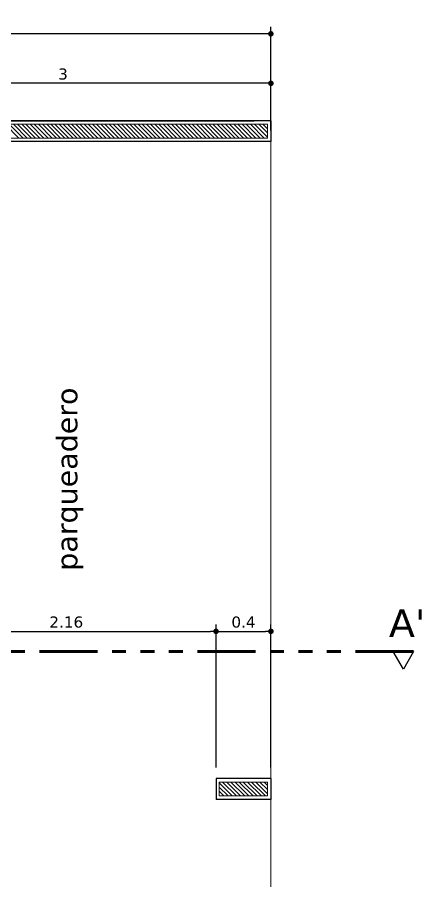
# Model space of a CAD drawing. Header units: millimetres. Extents: x -106 to 2534, y 21 to 2786.
# Drawn here: x 1238.65 to 1241.57, y 1365.22 to 1371.45 of the extents above; entities that cross this region are included whole.
import ezdxf

# ---------------------------------------------------------------- set-up
doc = ezdxf.new("R2010")
doc.units = ezdxf.units.MM
doc.linetypes.add('ACAD_ISO14W100', pattern=[24, 12, -3, 0, -3, 0, -3, 0, -3])
for name, color, linetype, lineweight in [('achurado', 142, 'Continuous', 9), ('cotas 02', 132, 'Continuous', 13), ('L. corte', 106, 'ACAD_ISO14W100', 80), ('muros', 20, 'Continuous', 30), ('pollo', 91, 'Continuous', 20), ('textos', 116, 'Continuous', 40)]:
    doc.layers.add(name, color=color, linetype=linetype, lineweight=lineweight)
doc.styles.get("Standard").update_dxf_attribs({"font": 'verdana.ttf'})
doc.dimstyles.new('cota 1.50', dxfattribs={"dimtxt": 0.08, "dimasz": 0.04, "dimexe": 0.05, "dimexo": 0.08, "dimgap": 0.025, "dimtad": 1, "dimdsep": 46, "dimtxsty": 'Standard', "dimblk": 'DOT', "dimcen": 2.5, "dimadec": 0, "dimazin": 0, "dimtm": 1e-09, "dimtfac": 1, "dimtmove": 0, "dimatfit": 3, "dimfxl": 1, "dimarcsym": 0})

# ---------------------------------------------------------------- blocks, each defined once
blk = doc.blocks.new('_Dot')
at = {"color": 0, "linetype": 'ByBlock', "lineweight": -2}
blk.add_line((-0.5, 0), (-1, 0), dxfattribs=at)
at = {"color": 0, "linetype": 'ByBlock', "const_width": 0.5}
blk.add_lwpolyline([(-0.25, 0, 1), (0.25, 0, 1)], format="xyb", close=True, dxfattribs=at)
blk = doc.blocks.new('*D166')
at = {"layer": 'cotas 02', "color": 0, "lineweight": -2, "transparency": 16777216}
for p, q in [((1237.4805, 1370.6333), (1237.4805, 1371.0234)), ((1240.4405, 1370.9734), (1237.5205, 1370.9734)), ((1240.4805, 1370.6333), (1240.4805, 1371.0234))]:
    blk.add_line(p, q, dxfattribs=at)
at = {"layer": 'Defpoints', "color": 0, "transparency": 16777216}
for p in [(1237.4805, 1370.9734), (1237.4805, 1370.5533), (1240.4805, 1370.5533)]:
    blk.add_point(p, dxfattribs=at)
at = {"layer": 'cotas 02', "color": 0, "lineweight": -2, "transparency": 16777216, "xscale": 0.03999999999999999, "yscale": 0.03999999999999999, "zscale": 0.03999999999999999, "rotation": 180}
blk.add_blockref('_Dot', (1237.4805, 1370.9734), dxfattribs=at)
at = {"layer": 'cotas 02', "color": 0, "lineweight": -2, "transparency": 16777216, "xscale": 0.03999999999999999, "yscale": 0.03999999999999999, "zscale": 0.03999999999999999}
blk.add_blockref('_Dot', (1240.4805, 1370.9734), dxfattribs=at)
at = {"layer": 'cotas 02', "color": 0, "transparency": 16777216, "insert": (1238.9805, 1371.04), "char_height": 0.08, "attachment_point": 5}
blk.add_mtext('3', dxfattribs=at)
blk = doc.blocks.new('*D180')
at = {"layer": 'cotas 02', "color": 0, "lineweight": -2, "transparency": 16777216}
for p, q in [((1237.9233, 1366.1145), (1237.9233, 1367.0675)), ((1240.0847, 1366.0345), (1240.0847, 1367.0675)), ((1237.9633, 1367.0175), (1240.0447, 1367.0175))]:
    blk.add_line(p, q, dxfattribs=at)
at = {"layer": 'Defpoints', "color": 0, "transparency": 16777216}
for p in [(1240.0847, 1367.0175), (1237.9233, 1366.0345), (1240.0847, 1365.9545)]:
    blk.add_point(p, dxfattribs=at)
at = {"layer": 'cotas 02', "color": 0, "lineweight": -2, "transparency": 16777216, "xscale": 0.03999999999999999, "yscale": 0.03999999999999999, "zscale": 0.03999999999999999, "rotation": 180}
blk.add_blockref('_Dot', (1237.9233, 1367.0175), dxfattribs=at)
at = {"layer": 'cotas 02', "color": 0, "lineweight": -2, "transparency": 16777216, "xscale": 0.03999999999999999, "yscale": 0.03999999999999999, "zscale": 0.03999999999999999}
blk.add_blockref('_Dot', (1240.0847, 1367.0175), dxfattribs=at)
at = {"layer": 'cotas 02', "color": 0, "transparency": 16777216, "insert": (1239.004, 1367.0841), "char_height": 0.08, "attachment_point": 5}
blk.add_mtext('2.16', dxfattribs=at)
blk = doc.blocks.new('*D181')
at = {"layer": 'cotas 02', "color": 0, "lineweight": -2, "transparency": 16777216}
for p, q in [((1240.0847, 1366.0345), (1240.0847, 1367.0675)), ((1240.4805, 1366.0345), (1240.4805, 1367.0675)), ((1240.1247, 1367.0175), (1240.4405, 1367.0175))]:
    blk.add_line(p, q, dxfattribs=at)
at = {"layer": 'Defpoints', "color": 0, "transparency": 16777216}
for p in [(1240.4805, 1367.0175), (1240.0847, 1365.9545), (1240.4805, 1365.9545)]:
    blk.add_point(p, dxfattribs=at)
at = {"layer": 'cotas 02', "color": 0, "lineweight": -2, "transparency": 16777216, "xscale": 0.03999999999999999, "yscale": 0.03999999999999999, "zscale": 0.03999999999999999, "rotation": 180}
blk.add_blockref('_Dot', (1240.0847, 1367.0175), dxfattribs=at)
at = {"layer": 'cotas 02', "color": 0, "lineweight": -2, "transparency": 16777216, "xscale": 0.03999999999999999, "yscale": 0.03999999999999999, "zscale": 0.03999999999999999}
blk.add_blockref('_Dot', (1240.4805, 1367.0175), dxfattribs=at)
at = {"layer": 'cotas 02', "color": 0, "transparency": 16777216, "insert": (1240.2826, 1367.0841), "char_height": 0.08, "attachment_point": 5}
blk.add_mtext('0.4', dxfattribs=at)
blk = doc.blocks.new('*D231')
at = {"layer": 'cotas 02', "color": 0, "lineweight": -2, "transparency": 16777216}
for p, q in [((1226.2005, 1370.7833), (1226.2005, 1371.3809)), ((1240.4805, 1370.7833), (1240.4805, 1371.3809)), ((1240.4405, 1371.3309), (1226.2405, 1371.3309))]:
    blk.add_line(p, q, dxfattribs=at)
at = {"layer": 'Defpoints', "color": 0, "transparency": 16777216}
for p in [(1226.2005, 1371.3309), (1226.2005, 1370.7033), (1240.4805, 1370.7033)]:
    blk.add_point(p, dxfattribs=at)
at = {"layer": 'cotas 02', "color": 0, "lineweight": -2, "transparency": 16777216, "xscale": 0.03999999999999999, "yscale": 0.03999999999999999, "zscale": 0.03999999999999999, "rotation": 180}
blk.add_blockref('_Dot', (1226.2005, 1371.3309), dxfattribs=at)
at = {"layer": 'cotas 02', "color": 0, "lineweight": -2, "transparency": 16777216, "xscale": 0.03999999999999999, "yscale": 0.03999999999999999, "zscale": 0.03999999999999999}
blk.add_blockref('_Dot', (1240.4805, 1371.3309), dxfattribs=at)
at = {"layer": 'cotas 02', "color": 0, "transparency": 16777216, "insert": (1233.3405, 1371.3977), "char_height": 0.08, "attachment_point": 5}
blk.add_mtext('14.28', dxfattribs=at)

msp = doc.modelspace()

# ---------------------------------------------------------------- hatches: boundary and pattern name
at = {"layer": 'achurado'}
h = msp.add_hatch(dxfattribs=at)
h.set_pattern_fill('JIS_WOOD', color=256, scale=0.03, angle=-90, style=0)
h.set_pattern_definition([(315, (-144.502835, 2596.903817), (0.01499999997, 0.01499999997), [])])
h.paths.add_polyline_path([(1240.1076, 1365.9295), (1240.1076, 1365.8295), (1240.4555, 1365.8295), (1240.4555, 1365.9295)])

# ---------------------------------------------------------------- linework, layer by layer
msp.add_lwpolyline([(1241.4367, 1366.7443), (1241.3635, 1366.8712), (1241.51, 1366.8712)], close=True)
for p, q in [((1240.4555, 1370.6783), (1226.2255, 1370.6783)), ((1238.5627, 1370.6783), (1238.6627, 1370.5783)), ((1238.5927, 1370.6783), (1238.6927, 1370.5783)), ((1238.6227, 1370.6783), (1238.7227, 1370.5783)), ((1238.6527, 1370.6783), (1238.7527, 1370.5783)), ((1238.6827, 1370.6783), (1238.7827, 1370.5783)), ((1238.7127, 1370.6783), (1238.8127, 1370.5783)), ((1238.7427, 1370.6783), (1238.8427, 1370.5783)), ((1238.7727, 1370.6783), (1238.8727, 1370.5783)), ((1238.8027, 1370.6783), (1238.9027, 1370.5783)), ((1238.8327, 1370.6783), (1238.9327, 1370.5783)), ((1238.8627, 1370.6783), (1238.9627, 1370.5783)), ((1238.8927, 1370.6783), (1238.9927, 1370.5783)), ((1238.9227, 1370.6783), (1239.0227, 1370.5783)), ((1238.9527, 1370.6783), (1239.0527, 1370.5783)), ((1238.9827, 1370.6783), (1239.0827, 1370.5783)), ((1239.0127, 1370.6783), (1239.1127, 1370.5783)), ((1239.0427, 1370.6783), (1239.1427, 1370.5783)), ((1239.0727, 1370.6783), (1239.1727, 1370.5783)), ((1239.1027, 1370.6783), (1239.2027, 1370.5783)), ((1239.1327, 1370.6783), (1239.2327, 1370.5783)), ((1239.1627, 1370.6783), (1239.2627, 1370.5783)), ((1239.1927, 1370.6783), (1239.2927, 1370.5783)), ((1239.2227, 1370.6783), (1239.3227, 1370.5783)), ((1239.2527, 1370.6783), (1239.3527, 1370.5783)), ((1239.2827, 1370.6783), (1239.3827, 1370.5783)), ((1239.3127, 1370.6783), (1239.4127, 1370.5783)), ((1239.3405, 1370.6783), (1240.3605, 1370.6783)), ((1239.3427, 1370.6783), (1239.4427, 1370.5783)), ((1239.3727, 1370.6783), (1239.4727, 1370.5783)), ((1239.4027, 1370.6783), (1239.5027, 1370.5783)), ((1239.4327, 1370.6783), (1239.5327, 1370.5783)), ((1239.4627, 1370.6783), (1239.5627, 1370.5783)), ((1239.4927, 1370.6783), (1239.5927, 1370.5783)), ((1239.5227, 1370.6783), (1239.6227, 1370.5783)), ((1239.5527, 1370.6783), (1239.6527, 1370.5783)), ((1239.5827, 1370.6783), (1239.6827, 1370.5783)), ((1239.6127, 1370.6783), (1239.7127, 1370.5783)), ((1239.6427, 1370.6783), (1239.7427, 1370.5783)), ((1239.6727, 1370.6783), (1239.7727, 1370.5783)), ((1239.7027, 1370.6783), (1239.8027, 1370.5783)), ((1239.7327, 1370.6783), (1239.8327, 1370.5783)), ((1239.7627, 1370.6783), (1239.8627, 1370.5783)), ((1239.7927, 1370.6783), (1239.8927, 1370.5783)), ((1239.8227, 1370.6783), (1239.9227, 1370.5783)), ((1239.8527, 1370.6783), (1239.9527, 1370.5783)), ((1239.8827, 1370.6783), (1239.9827, 1370.5783)), ((1239.9127, 1370.6783), (1240.0127, 1370.5783)), ((1239.9427, 1370.6783), (1240.0427, 1370.5783)), ((1239.9727, 1370.6783), (1240.0727, 1370.5783)), ((1240.0027, 1370.6783), (1240.1027, 1370.5783)), ((1240.0327, 1370.6783), (1240.1327, 1370.5783)), ((1240.0627, 1370.6783), (1240.1627, 1370.5783)), ((1240.0927, 1370.6783), (1240.1927, 1370.5783)), ((1240.1227, 1370.6783), (1240.2227, 1370.5783)), ((1240.1527, 1370.6783), (1240.2527, 1370.5783)), ((1240.1827, 1370.6783), (1240.2827, 1370.5783)), ((1240.2127, 1370.6783), (1240.3127, 1370.5783)), ((1240.2427, 1370.6783), (1240.3427, 1370.5783)), ((1240.2727, 1370.6783), (1240.3727, 1370.5783)), ((1240.3027, 1370.6783), (1240.4027, 1370.5783)), ((1240.3327, 1370.6783), (1240.4327, 1370.5783)), ((1240.3627, 1370.6783), (1240.4555, 1370.5855)), ((1240.3927, 1370.6783), (1240.4555, 1370.6155)), ((1240.4227, 1370.6783), (1240.4555, 1370.6455)), ((1240.4527, 1370.6783), (1240.4555, 1370.6755)), ((1240.4555, 1370.6783), (1240.4555, 1370.5783)), ((1240.4555, 1370.5783), (1237.4555, 1370.5783)), ((1240.4555, 1365.9295), (1240.1076, 1365.9295)), ((1240.1076, 1365.8295), (1240.1076, 1365.9295)), ((1240.4555, 1365.8295), (1240.4555, 1365.9295)), ((1240.4555, 1365.8295), (1240.1076, 1365.8295))]:
    msp.add_line(p, q, dxfattribs=at)
at = {"layer": 'L. corte', "ltscale": 0.035}
msp.add_line((1241.51, 1366.8712), (1224.7971, 1366.8712), dxfattribs=at)
at = {"layer": 'muros'}
for p, q in [((1226.2005, 1370.7033), (1239.3405, 1370.7033)), ((1240.4805, 1370.7033), (1226.2005, 1370.7033)), ((1239.3405, 1370.7033), (1240.3605, 1370.7033)), ((1240.4805, 1370.7033), (1240.4805, 1370.5533)), ((1240.4805, 1370.5533), (1237.4805, 1370.5533)), ((1240.4805, 1365.9545), (1240.0847, 1365.9545)), ((1240.0847, 1365.9545), (1240.0847, 1365.8045)), ((1240.4805, 1365.9545), (1240.4805, 1365.8045)), ((1240.4805, 1365.8045), (1240.0847, 1365.8045))]:
    msp.add_line(p, q, dxfattribs=at)
at = {"layer": 'pollo'}
msp.add_line((1240.4805, 1370.5533), (1240.4805, 1363.5433), dxfattribs=at)

# ---------------------------------------------------------------- texts
at = {"layer": 'textos', "insert": (1238.9339, 1367.4549), "char_height": 0.15, "width": 5.372119, "attachment_point": 1, "rotation": 90}
msp.add_mtext('parqueadero', dxfattribs=at)
at = {"layer": 'textos', "insert": (1241.3319, 1367.1773), "char_height": 0.2, "width": 5.372119, "attachment_point": 1}
msp.add_mtext("A'", dxfattribs=at)

# ---------------------------------------------------------------- dimensions: what is measured, and where the dimension line sits
at = {"layer": 'cotas 02'}
for base, p1, p2, override, picture, middle in [((1226.2005, 1371.3309), (1240.4805, 1370.7033), (1226.2005, 1370.7033), {"dimfxl": 0.04}, '*D231', (1233.3405, 1371.3977)), ((1237.4805, 1370.9734), (1240.4805, 1370.5533), (1237.4805, 1370.5533), {"dimfxl": 0.04}, '*D166', (1238.9805, 1371.04)), ((1240.0847, 1367.0175), (1237.9233, 1366.0345), (1240.0847, 1365.9545), {"dimtmove": 1, "dimfxl": 0.04}, '*D180', (1239.004, 1367.0841)), ((1240.4805, 1367.0175), (1240.0847, 1365.9545), (1240.4805, 1365.9545), {"dimtmove": 1, "dimfxl": 0.04}, '*D181', (1240.2826, 1367.0841))]:
    dim = msp.add_linear_dim(base=base, p1=p1, p2=p2, dimstyle='cota 1.50', override=override, dxfattribs=at)
    dim.commit()
    dim.dimension.update_dxf_attribs({"geometry": picture, "text_midpoint": middle})

doc.saveas('drawing.dxf')
